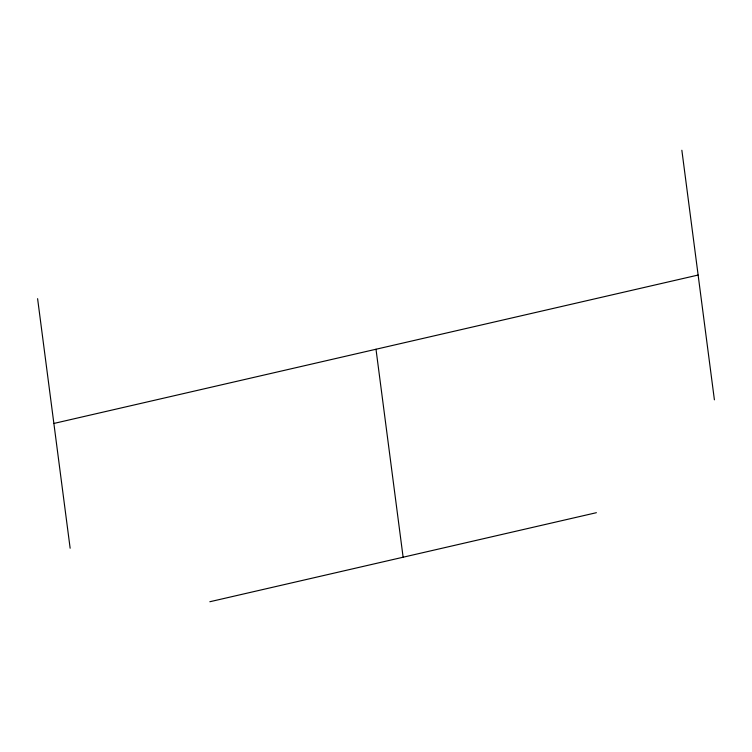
<?xml version="1.0" encoding="UTF-8"?>
<svg xmlns="http://www.w3.org/2000/svg" width="752" height="752" viewBox="0 0 752 752"><rect width="100%" height="100%" fill="white"/><g stroke="black" fill="none" stroke-linecap="round" stroke-linejoin="round"><path stroke-width="1.13" d="M53.871 423.451L698.129 275.044M209.836 601.741L596.392 512.695M681.857 150.259L714.4 399.829M376 349.248L403.119 557.213M37.6 298.666L70.143 548.227"/></g></svg>
